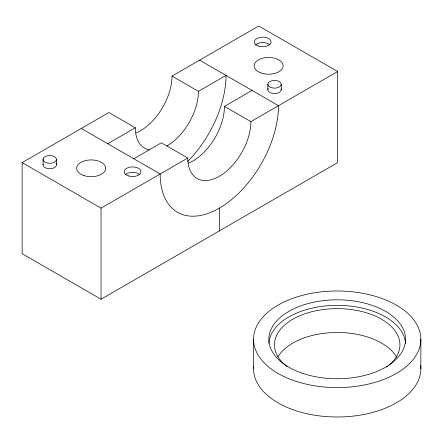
<?xml version="1.0" encoding="UTF-8"?>
<svg xmlns="http://www.w3.org/2000/svg" width="443" height="443" viewBox="0 0 443 443"><rect width="100%" height="100%" fill="white"/><g stroke="black" fill="none" stroke-linecap="round" stroke-linejoin="round"><path stroke-width="0.66" d="M136.067 132.917A44.616 25.76 -60 0 0 172.006 76.091L258.767 25.999L337.638 71.533L337.638 162.609L101.021 299.219L22.15 253.684L22.15 162.609L108.912 112.516L135.331 127.772A44.616 25.76 -60 0 0 149.241 149.944M107.727 143.709L135.331 127.772M166.878 145.991A44.616 25.76 -60 0 0 198.431 91.347L226.035 75.404A83.655 48.298 -60 0 1 187.594 161.579M133.753 158.738L161.357 142.801L187.782 158.057A44.616 25.76 -60 0 0 219.329 176.27A44.616 25.76 -60 0 0 250.882 121.626L337.638 71.533M188.519 163.196A44.616 25.76 -60 0 0 224.457 106.37L252.061 90.433M22.15 162.609L101.021 208.144L187.782 158.057M199.61 60.154L278.486 105.689A83.655 48.298 -60 0 1 219.329 208.144L219.329 230.914M172.006 76.091L198.431 91.347M224.457 106.37L250.882 121.626M81.302 128.459L160.178 173.994A83.655 48.298 -60 0 0 219.329 208.144M420.85 339.283A83.655 48.298 0 0 1 295.365 381.113A83.655 48.298 0 0 1 295.365 297.458A83.655 48.298 0 0 1 420.85 339.283L420.85 368.703M281.233 84.347A6.695 3.865 0 0 1 271.105 87.603A6.695 3.865 0 0 1 271.282 80.908A6.695 3.865 0 0 1 281.233 84.347L281.233 89.807M267.849 84.225L267.849 89.691M253.534 339.283L253.534 368.703M101.021 208.144L101.021 299.219M56.449 159.419L56.449 164.885M43.065 159.419L43.065 164.885M268.873 343.292A68.377 39.477 0 0 1 337.195 305.365A68.377 39.477 0 0 1 405.517 343.292M420.673 365.541A83.655 48.298 0 0 1 338.286 416.996A83.655 48.298 0 0 1 253.601 366.804M277.949 356.776A62.74 36.226 0 0 1 337.71 332.477A62.74 36.226 0 0 1 396.773 357.34M287.103 366.654A62.74 36.226 0 0 1 294.185 318.467A62.74 36.226 0 0 1 377.918 317.288A62.74 36.226 0 0 1 389.07 365.215M387.647 366.372A62.74 36.226 0 0 1 386.65 367.131M281.072 88.905A6.695 3.865 0 0 1 274.178 93.606A6.695 3.865 0 0 1 268.209 88.5M56.034 163.55A6.695 3.865 0 0 1 56.399 165.339L56.366 165.488A6.695 3.865 0 0 1 48.841 168.711A6.695 3.865 0 0 1 43.109 164.431L43.143 164.281A6.695 3.865 0 0 1 43.192 164.131M255.395 45.059A8.367 4.829 0 0 1 269.881 44.915M125.269 174.824A8.367 4.829 0 0 1 139.761 174.708M43.143 158.815L43.109 158.965A6.695 3.865 0 0 0 48.841 163.251A6.695 3.865 0 0 0 56.366 160.028L56.399 159.873A6.695 3.865 0 0 0 50.674 155.593A6.695 3.865 0 0 0 43.143 158.815M303.006 373.471A68.377 39.477 0 0 0 405.566 339.283A68.377 39.477 0 0 0 303.006 305.1A68.377 39.477 0 0 0 303.006 373.471M261.077 72.99A14.503 8.373 0 0 0 283.121 66.046A14.503 8.373 0 0 0 261.68 58.493A14.503 8.373 0 0 0 261.077 72.99M258.402 46.078A8.367 4.829 0 0 0 271.077 42.024A8.367 4.829 0 0 0 258.657 37.71A8.367 4.829 0 0 0 258.402 46.078M83.721 175.489A14.503 8.373 0 0 0 105.661 168.429A14.503 8.373 0 0 0 84.104 160.986A14.503 8.373 0 0 0 83.721 175.489M128.232 175.843A8.367 4.829 0 0 0 140.935 171.818A8.367 4.829 0 0 0 128.542 167.482A8.367 4.829 0 0 0 128.232 175.843"/></g></svg>
